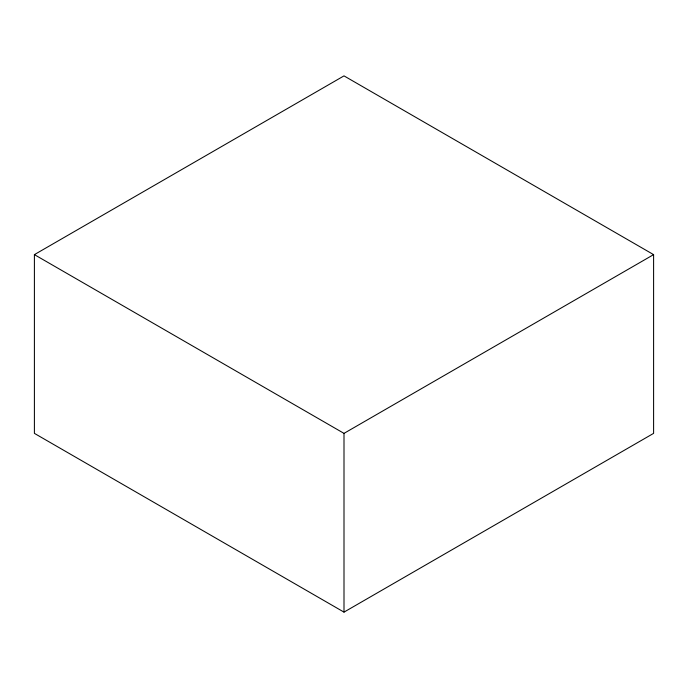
<?xml version="1.0" encoding="UTF-8"?>
<svg xmlns="http://www.w3.org/2000/svg" width="688" height="688" viewBox="0 0 688 688"><rect width="100%" height="100%" fill="white"/><g stroke="black" fill="none" stroke-linecap="round" stroke-linejoin="round"><path stroke-width="1.03" d="M34.4 254.629L344 75.878L653.6 254.629L653.6 433.371L344 612.122L34.4 433.371L34.4 254.629L344 433.371L653.6 254.629M344 433.371L344 612.122"/></g></svg>
